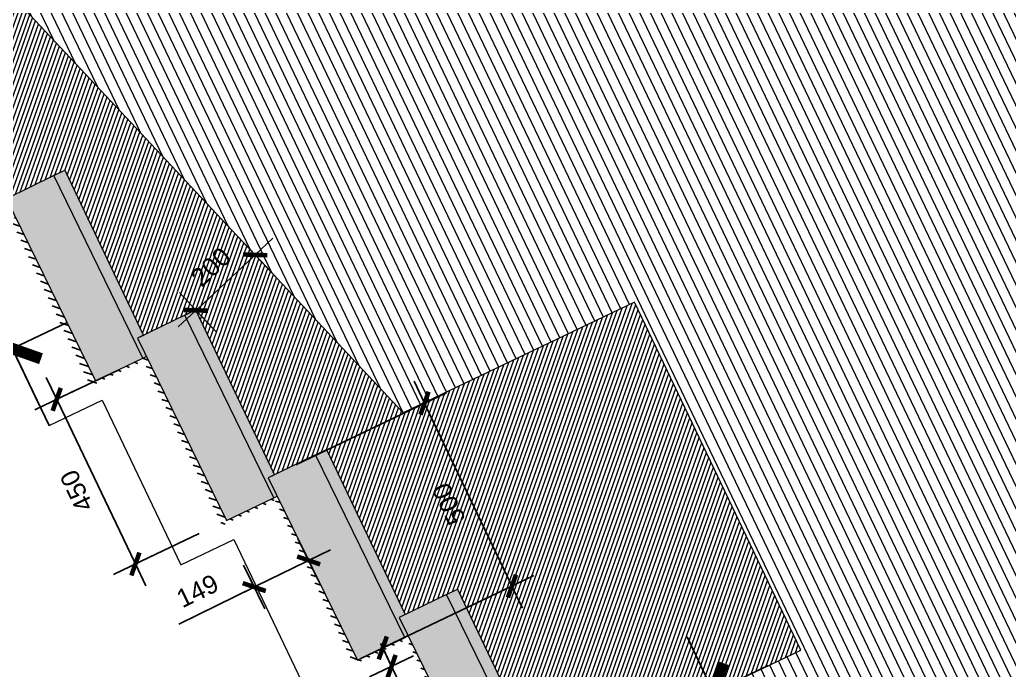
# Model space of a CAD drawing. Header units: metres. Extents: x 678805 to 1359287, y 2747329 to 5497370.
# Drawn here: x 679446.465 to 679448.906, y 2747415.313 to 2747416.917 of the extents above; entities that cross this region are included whole.
import ezdxf

# ---------------------------------------------------------------- set-up
doc = ezdxf.new("R2010")
doc.units = ezdxf.units.M
doc.linetypes.add('XREF_MON_WATERFEATURE$0$Dash_2_', pattern=[0.25, 0.125, -0.125])
for name, color, linetype, true_color in [('02-L-Waterfeatures 01', 7, 'Continuous', 0x4da6ff), ('XREF_MON_WATERFEATURE$0$01-TX-Dimensions_1-25', 7, 'Continuous', 0x3f5f7f), ('XREF_MON_WATERFEATURE$0$01-TX-Dimensions_1-50', 7, 'Continuous', 0x3f5f7f), ('XREF_MON_WATERFEATURE$0$EIT_3 TR sorra', 7, 'Continuous', 0xd8ceb0)]:
    doc.layers.add(name, color=color, linetype=linetype, true_color=true_color)
doc.layers.add('XREF_MON_WATERFEATURE$0$02-L-projecció', color=7, linetype='Continuous', lineweight=5, true_color=0x636363)
doc.layers.add('XREF_MON_WATERFEATURE$0$03-TR-Paviment_08_Natural Stone Bleachers', color=7, linetype='Continuous', lineweight=5, true_color=0xafad9d)
for name, color, linetype, lineweight in [('XREF_MON_WATERFEATURE$0$02-L-seccionat', 6, 'Continuous', 5), ('XREF_MON_WATERFEATURE$0$1-CM', 7, 'Continuous', 0), ('XREF_MON_WATERFEATURE$0$3-TR Formigó', 252, 'Continuous', 0), ('XREF_MON_WATERFEATURE$0$3-TR terra compactada', 45, 'Continuous', 0)]:
    doc.layers.add(name, color=color, linetype=linetype, lineweight=lineweight)
doc.layers.add('XREF_MON_WATERFEATURE$0$02-L-Water Level', color=140, linetype='Continuous')
doc.layers.add('XREF_MON_WATERFEATURE$0$COTAUX', color=7, linetype='Continuous')
doc.styles.add('XREF_MON_WATERFEATURE$0$Standard', font='arial.ttf')
doc.dimstyles.new('XREF_MON_WATERFEATURE$0$E20', dxfattribs={"dimscale": 0.03, "dimtxt": 1.5, "dimasz": 0.2, "dimexe": 0.1, "dimexo": 2.5, "dimgap": 1, "dimtad": 1, "dimdec": 0, "dimlfac": 1000, "dimzin": 0, "dimdsep": 46, "dimtxsty": 'XREF_MON_WATERFEATURE$0$Standard', "dimblk1": 'XREF_MON_WATERFEATURE$0$LINCOT200', "dimblk2": 'XREF_MON_WATERFEATURE$0$LINCOT200', "dimsah": 1, "dimcen": 0.1, "dimdle": 0.1, "dimclrt": 256, "dimadec": 0, "dimazin": 0, "dimtfac": 0.01538461538461539, "dimtdec": 0, "dimtofl": 0, "dimtmove": 0, "dimatfit": 3, "dimldrblk": 'XREF_MON_WATERFEATURE$0$LINCOT200', "dimfxl": 1, "dimtolj": 1, "dimtzin": 0, "dimarcsym": 0})
doc.dimstyles.new('XREF_MON_WATERFEATURE$0$E50', dxfattribs={"dimscale": 0.03, "dimtxt": 4, "dimasz": 0.5, "dimexe": 0.1, "dimexo": 15, "dimgap": 1, "dimtad": 1, "dimzin": 0, "dimdsep": 46, "dimtxsty": 'XREF_MON_WATERFEATURE$0$Standard', "dimblk1": 'XREF_MON_WATERFEATURE$0$LINCOT200', "dimblk2": 'XREF_MON_WATERFEATURE$0$LINCOT200', "dimsah": 1, "dimcen": 0.1, "dimdle": 0.1, "dimclrt": 256, "dimadec": 0, "dimazin": 0, "dimtfac": 0.01538461538461539, "dimtofl": 0, "dimtmove": 0, "dimatfit": 3, "dimldrblk": 'XREF_MON_WATERFEATURE$0$LINCOT200', "dimfxl": 1, "dimtolj": 1, "dimtzin": 0, "dimarcsym": 0})
pattern_1 = [(135, (0, 0), (-0.006735192090801865, -0.006735192090801865), [])]
pattern_2 = [(233.4975340776048, (1.050346443895251, 2.831545980414376), (0.0007298412641910299, -0.004884920084206499), [0.003492499999999995, -0.003492499999999995])]

# ---------------------------------------------------------------- blocks, each defined once
blk = doc.blocks.new('XREF_MON_WATERFEATURE$0$View P1')
at = {"layer": 'XREF_MON_WATERFEATURE$0$02-L-Water Level', "linetype": 'XREF_MON_WATERFEATURE$0$Dash_2_', "ltscale": 0.35}
h = blk.add_hatch(dxfattribs=at)
h.set_pattern_fill('ANSI31', color=256, scale=0.004999999999999989, angle=-1.440409604141197e-10)
h.set_pattern_definition([(44.99999999985593, (0.9858085524756461, 5.638291088080472), (-0.01122532015130821, 0.01122532015136465), [])])
h.paths.add_polyline_path([(2.150881158420816, 3.488566306101596), (2.670493259327486, 3.493036973903394), (2.670459888176993, 3.631572484652018), (3.120492669986561, 3.635913185690036), (3.120459652738646, 3.774399174059248), (3.570492428960279, 3.77873988045237), (3.570459411246702, 3.917225869054413), (4.020492189796641, 3.921566572653568), (4.020459172548726, 4.06005256125561), (4.470513934269547, 4.064400843111798), (4.470481134951115, 4.073317434405908), (4.014002970652655, 4.079399174226886), (4.014002969721332, 3.934399174673921), (3.56400297046639, 3.934399174208259), (3.564002973260358, 3.789399173956802), (3.114002969348803, 3.789399174189633), (3.114002968417481, 3.644399174636668), (2.664002970559523, 3.644399174403837), (2.664002971490845, 3.499399175083703), (2.145692187128589, 3.499399173221057), (2.145543496822938, 3.357036136238342), (1.874071086524054, 3.357319672739571), (1.874067709548399, 3.307319672693005), (2.150329015916213, 3.307302340547061)])
at = {"layer": 'XREF_MON_WATERFEATURE$0$03-TR-Paviment_08_Natural Stone Bleachers'}
h = blk.add_hatch(dxfattribs=at)
h.set_pattern_fill('DASH', color=256, scale=0.0011, angle=233.4975340776049, style=0, double=1)
h.set_pattern_definition(pattern_2)
h.paths.add_polyline_path([(3.570481393951923, 3.917233448242769), (3.57048161001876, 3.787664051866159), (4.071591480169445, 3.792005802737549), (4.070462623145431, 3.922000902006403)])
h = blk.add_hatch(dxfattribs=at)
h.set_pattern_fill('DASH', color=256, scale=0.0011, angle=233.4975340776049, style=0, double=1)
h.set_pattern_definition(pattern_2)
h.paths.add_polyline_path([(3.120481634046882, 3.774406753713265), (3.120481852907687, 3.644837356870994), (3.621591720264405, 3.649179107742384), (3.620462864637375, 3.779174206545576)])
h = blk.add_hatch(dxfattribs=at)
h.set_pattern_fill('DASH', color=256, scale=0.0011, angle=233.4975340776049, style=0, double=1)
h.set_pattern_definition(pattern_2)
h.paths.add_polyline_path([(2.670481869019568, 3.631580064306036), (2.67048208694905, 3.502010667230934), (3.171591955702752, 3.506352418335155), (3.170463100075722, 3.636347517371178)])
h = blk.add_hatch(dxfattribs=at)
h.set_pattern_fill('DASH', color=256, scale=0.0011, angle=233.4975340776049, style=0, double=1)
h.set_pattern_definition(pattern_2)
h.paths.add_polyline_path([(2.220482113771141, 3.488753368845209), (2.2204823307693, 3.359183972002938), (2.721592199523002, 3.363525723107159), (2.720463344361633, 3.493520821677521)])
at = {"layer": 'XREF_MON_WATERFEATURE$0$3-TR Formigó'}
h = blk.add_hatch(dxfattribs=at)
h.set_pattern_fill('ANSI31', color=256, scale=0.003, angle=90, style=0)
h.set_pattern_definition(pattern_1)
h.paths.add_polyline_path([(10.37042930629104, 5.936314188642427), (10.37138042366132, 5.761579691665247), (2.721591828856617, 3.33352572331205), (2.220879021566361, 3.333998373476788), (2.220548637211323, 2.633998685050756), (3.171591598540545, 2.633998685283586), (3.171591598540545, 3.266520275967196), (10.46590279601514, 5.583192354300991), (10.72050921013579, 5.583192354300991), (10.7205092087388, 4.736846190411597), (10.06946854665875, 4.736846192041412), (10.06946854479611, 4.386846191016957), (16.19224042538553, 4.386846191016957), (16.19224042491987, 4.736846191575751), (11.06946854433045, 4.736846190644428), (11.06988786999136, 5.935594150098041), (11.06970717618242, 5.935575471026823)])
h = blk.add_hatch(dxfattribs=at)
h.set_pattern_fill('ANSI31', color=256, scale=0.003, angle=90, style=0)
h.set_pattern_definition(pattern_1)
h.paths.add_polyline_path([(4.521590869408101, 3.904832571046427), (4.070607680361718, 3.905295856064186), (4.071591470390558, 3.792005875846371), (4.071591099724174, 3.762005875585601)])
h = blk.add_hatch(dxfattribs=at)
h.set_pattern_fill('ANSI31', color=256, scale=0.003, angle=90, style=0)
h.set_pattern_definition(pattern_1)
h.paths.add_polyline_path([(4.071591108106077, 3.762005800148472), (3.620607918128371, 3.762469084234908), (3.621591710485518, 3.649179104017094), (3.621591338422149, 3.619179104687646)])
h = blk.add_hatch(dxfattribs=at)
h.set_pattern_fill('ANSI31', color=256, scale=0.003, angle=90, style=0)
h.set_pattern_definition(pattern_1)
h.paths.add_polyline_path([(3.621591349132359, 3.619179107947275), (3.170608159620315, 3.619642392499372), (3.1715919515118, 3.506352412281558), (3.171591580379754, 3.476352412486449)])
h = blk.add_hatch(dxfattribs=at)
h.set_pattern_fill('ANSI31', color=256, scale=0.003, angle=90, style=0)
h.set_pattern_definition(pattern_1)
h.paths.add_polyline_path([(3.171591598540545, 3.476352418772876), (2.720608408562839, 3.476815703092143), (2.721592199523002, 3.363525723107159), (2.721591828856617, 3.33352572331205)])
at = {"layer": 'XREF_MON_WATERFEATURE$0$3-TR terra compactada'}
h = blk.add_hatch(dxfattribs=at)
h.set_pattern_fill('LINE', color=256, scale=0.007499999999999999, angle=-115.5575462493456, style=0)
h.set_pattern_definition([(3.66378788500146e-05, (-26.97329562623054, -17.13623808929697), (-1.522694161038007e-08, 0.02381249999999513), [])])
h.paths.add_polyline_path([(34.41064929263666, 6.984919309616089e-10), (34.41064929263666, 7.090219076024368), (29.92329468252137, 7.011460061883554), (29.92329468298703, 6.260207292158157), (27.12664042413235, 6.260207292158157), (27.12664042413235, 5.60941800288856), (21.65944042569026, 5.609418003121391), (21.65944042569026, 4.958628713386133), (16.19224042538553, 4.958628713851795), (16.19224042538553, 4.386846190784127), (10.06946854665875, 4.386846198001876), (10.06946854665875, 4.736846192041412), (10.72050920827314, 4.736846190877259), (10.72050921013579, 5.583192354766652), (10.46590279601514, 5.583192354300991), (3.171591598540545, 3.266520275967196), (3.171591598540545, 2.633998685283586), (2.220548637211323, 2.633998685050756), (2.220548637211323, 3.232379126129672), (2.219900731928647, 3.162678002379835), (1.84559687320143, 3.162678002147004), (-1.396983861923218e-09, 3.198383478680626), (0, 0)])
at = {"layer": 'XREF_MON_WATERFEATURE$0$EIT_3 TR sorra'}
h = blk.add_hatch(dxfattribs=at)
h.set_pattern_fill('ANSI36', color=256, scale=0.00107500000000001, angle=-0.06992020008007944, style=0, double=1)
h.set_pattern_definition([(44.93007979991987, (2.382894102949649, 5.466624837135896), (0.00181818086998, 0.006634756685677423), [0.008532812500000058, -0.001706562500000013, 0, -0.001706562500000013])])
h.paths.add_polyline_path([(3.570479885675013, 3.778747209580615), (3.620462860446423, 3.779174256836995), (3.620607923716307, 3.76246913569048), (4.071647245902568, 3.762005793629214), (4.071591477841139, 3.792005851166323), (3.570481609553099, 3.787664099829271)])
h = blk.add_hatch(dxfattribs=at)
h.set_pattern_fill('ANSI36', color=256, scale=0.00107500000000001, angle=-0.06992020008007944, style=0, double=1)
h.set_pattern_definition([(44.93007979991987, (1.932894345372915, 5.323798082070425), (0.00181818086998, 0.006634756685677423), [0.008532812500000058, -0.001706562500000013, 0, -0.001706562500000013])])
h.paths.add_polyline_path([(3.120480130426586, 3.635920454980806), (3.170463101472706, 3.636347501771525), (3.170608167070895, 3.61964238085784), (3.621647490188479, 3.619179038563743), (3.621591719798744, 3.649179096100852), (3.120481852907687, 3.644837344763801)])
h = blk.add_hatch(dxfattribs=at)
h.set_pattern_fill('ANSI36', color=256, scale=0.00107500000000001, angle=-0.06992020008007944, style=0, double=1)
h.set_pattern_definition([(44.93007979991987, (1.482894580811262, 5.180971404304728), (0.00181818086998, 0.006634756685677423), [0.008532812500000058, -0.001706562500000013, 0, -0.001706562500000013])])
h.paths.add_polyline_path([(2.670480362605304, 3.493093776749447), (2.72046333597973, 3.493520824704319), (2.720608402974904, 3.476815703557804), (3.171647722367197, 3.476352360565215), (3.171591954771429, 3.506352418800816), (2.670482089277357, 3.502010667463765)])
h = blk.add_hatch(dxfattribs=at)
h.set_pattern_fill('ANSI36', color=256, scale=0.00107500000000001, angle=-0.06992020008007944, style=0, double=1)
h.set_pattern_definition([(44.93007979991987, (1.03289482370019, 5.038144709309563), (0.00181818086998, 0.006634756685677423), [0.008532812500000058, -0.001706562500000013, 0, -0.001706562500000013])])
h.paths.add_polyline_path([(2.220548637211323, 3.33399868523702), (2.721647967584431, 3.333525665802881), (2.721592199523002, 3.363525723107159), (2.2204823307693, 3.359183972002938)])
at = {"layer": 'XREF_MON_WATERFEATURE$0$02-L-projecció'}
blk.add_lwpolyline([(4.42013303656131, 4.213298669317737), (3.97013303777203, 4.213298668386415), (3.970133036375046, 4.068298668833449), (3.52013303572312, 4.068298668833449), (3.520133036654443, 3.923298668581992), (3.070133036468178, 3.923298668814823), (3.070133035071194, 3.778298668796197), (2.620133035816252, 3.778298669727519), (2.620133038144559, 3.633298669243231), (2.170133037026972, 3.633298668311909), (2.170133035629988, 3.488623494515195)], dxfattribs=at)
at = {"layer": 'XREF_MON_WATERFEATURE$0$02-L-seccionat'}
blk.add_lwpolyline([(2.220548637211323, 3.33399868523702), (2.220548637211323, 2.633998685050756), (3.171591598540545, 2.633998685283586), (3.171591598540545, 3.266520275967196), (10.46590279601514, 5.583192354300991), (10.72050921013579, 5.583192354766652), (10.72050920827314, 4.736846190877259), (10.06946854665875, 4.736846192041412), (10.06946854433045, 4.386846191016957), (16.19224042538553, 4.386846190784127)], dxfattribs=at)
for points in [[(3.570481393951923, 3.917233448242769), (3.57048161001876, 3.787664051866159), (4.071591480169445, 3.792005802737549), (4.070462623145431, 3.922000902006403)], [(3.120481634046882, 3.774406753713265), (3.120481852907687, 3.644837356870994), (3.621591720264405, 3.649179107742384), (3.620462864637375, 3.779174206545576)], [(2.670481869019568, 3.631580064306036), (2.67048208694905, 3.502010667230934), (3.171591955702752, 3.506352418335155), (3.170463100075722, 3.636347517371178)], [(2.220482113771141, 3.488753368845209), (2.2204823307693, 3.359183972002938), (2.721592199523002, 3.363525723107159), (2.720463344361633, 3.493520821677521)]]:
    blk.add_lwpolyline(points, close=True, dxfattribs=at)
at = {"layer": 'XREF_MON_WATERFEATURE$0$1-CM'}
for points in [[(3.57048161001876, 3.787664051866159), (3.570480641443282, 3.78264508373104), (3.570514410268515, 3.778747460572049)], [(4.0715914783068, 3.792005851166323), (4.071591107640415, 3.762005851138383), (3.620607923716307, 3.76246913569048), (3.620462860446423, 3.779174256836995)], [(3.120481852907687, 3.644837356870994), (3.120480881538242, 3.639818388735875), (3.12051465222612, 3.635920765576884)], [(3.621591721661389, 3.649179096100852), (3.621591349132359, 3.619179096305743), (3.170608167070895, 3.61964238085784), (3.170463101472706, 3.636347501771525)], [(3.621591720264405, 3.649179107742384), (3.621668972074986, 3.64026290201582)], [(2.67048208694905, 3.502010667230934), (2.670481116976589, 3.496991699794307), (2.670514888130128, 3.493094076635316)], [(3.171591954305768, 3.506352418335155), (3.171591583639383, 3.476352419005707), (2.720608402974904, 3.476815703557804), (2.72046333597973, 3.493520824704319)], [(3.171591955702752, 3.506352418335155), (3.171669207978994, 3.497436212608591)], [(2.721592199523002, 3.363525723107159), (2.721591828856617, 3.33352572331205), (2.220548637211323, 3.33399868523702)], [(2.721592199523002, 3.363525723107159), (2.721669452730566, 3.354609518079087)]]:
    blk.add_lwpolyline(points, dxfattribs=at)
at = {"layer": 'XREF_MON_WATERFEATURE$0$3-TR Formigó'}
blk.add_lwpolyline([(4.071591480169445, 3.792005802737549), (4.071668731514364, 3.783089597010985)], dxfattribs=at)
blk = doc.blocks.new('XREF_MON_WATERFEATURE$0$LINCOT200')
for p, q in [((0, -9.999961704014428), (0, 10.00003829598555)), ((3.694822225952521e-13, 3.829598557558711e-05), (10.00000000000051, 3.829598557558711e-05))]:
    blk.add_line(p, q)
at = {"const_width": 1.875}
blk.add_lwpolyline([(3.535533801624467, -3.535495714255788), (-3.535533950636761, 3.535572157214077)], dxfattribs=at)
at = {"layer": 'XREF_MON_WATERFEATURE$0$COTAUX'}
blk.add_line((0, 0), (-1.249999999999915, 0), dxfattribs=at)
blk = doc.blocks.new('*D683')
at = {"layer": 'DEFPOINTS', "color": 0, "transparency": 16777216}
for p in [(679448.1754856847, 2747415.259560771), (679447.8021013831, 2747415.081004745), (679447.9604012013, 2747414.749932542)]:
    blk.add_point(p, dxfattribs=at)
at = {"layer": 'XREF_MON_WATERFEATURE$0$01-TX-Dimensions_1-50', "color": 0, "lineweight": -2, "transparency": 16777216}
for p, q in [((679448.2080698552, 2747415.27514284), (679448.1781921411, 2747415.260855025)), ((679448.1819569545, 2747415.246028488), (679448.3273322589, 2747414.942029469)), ((679448.3663696734, 2747414.944070636), (679448.3365099853, 2747414.929791441)), ((679448.3338035288, 2747414.928497187), (679448.5562721884, 2747414.46328575))]:
    blk.add_line(p, q, dxfattribs=at)
at = {"layer": 'XREF_MON_WATERFEATURE$0$01-TX-Dimensions_1-50', "color": 0, "lineweight": -2, "transparency": 16777216, "xscale": 0.015, "yscale": 0.015, "zscale": 0.015}
for p, rotation in [((679448.1754856847, 2747415.259560771), 115.5575828872426), ((679448.3338035288, 2747414.928497187), 295.5575828872426)]:
    blk.add_blockref('XREF_MON_WATERFEATURE$0$LINCOT200', p, dxfattribs=dict(at, rotation=rotation))
at = {"layer": 'XREF_MON_WATERFEATURE$0$01-TX-Dimensions_1-50', "transparency": 16777216, "insert": (679448.3937167773, 2747414.591560488), "char_height": 0.12, "attachment_point": 5, "rotation": 115.55758288724267, "style": 'XREF_MON_WATERFEATURE$0$Standard'}
blk.add_mtext('\\A1;0.37', dxfattribs=at)
blk = doc.blocks.new('*D685')
at = {"layer": 'DEFPOINTS', "color": 0, "transparency": 16777216}
for p in [(679446.3429476267, 2747416.322002303), (679446.2121355626, 2747416.259446696), (679446.3154563725, 2747416.043389196)]:
    blk.add_point(p, dxfattribs=at)
at = {"layer": 'XREF_MON_WATERFEATURE$0$01-TX-Dimensions_1-50', "color": 0, "lineweight": -2, "transparency": 16777216}
for p, q in [((679446.4327361542, 2747416.099473533), (679446.3289886555, 2747416.049860464)), ((679446.5370857217, 2747415.916033829), (679446.4475626905, 2747416.103238346)), ((679446.3154563732, 2747416.043389195), (679445.9657770265, 2747415.876169111)), ((679446.4062736576, 2747415.853478222), (679446.3167506271, 2747416.040682738))]:
    blk.add_line(p, q, dxfattribs=at)
at = {"layer": 'XREF_MON_WATERFEATURE$0$01-TX-Dimensions_1-50', "color": 0, "lineweight": -2, "transparency": 16777216, "xscale": 0.015, "yscale": 0.015, "zscale": 0.015}
for p, rotation in [((679446.4462684365, 2747416.105944803), 25.55758288724264), ((679446.3154563732, 2747416.043389195), 205.5575828872427)]:
    blk.add_blockref('XREF_MON_WATERFEATURE$0$LINCOT200', p, dxfattribs=dict(at, rotation=rotation))
at = {"layer": 'XREF_MON_WATERFEATURE$0$01-TX-Dimensions_1-50', "transparency": 16777216, "insert": (679446.1732255431, 2747415.87420521), "char_height": 0.12, "attachment_point": 5, "rotation": 205.55758288724263, "style": 'XREF_MON_WATERFEATURE$0$Standard'}
blk.add_mtext('\\A1;0.15', dxfattribs=at)
blk = doc.blocks.new('*D747')
at = {"layer": 'DEFPOINTS', "color": 0, "transparency": 16777216}
for p in [(679446.7730678576, 2747416.084691128), (679446.974637749, 2747415.682277711), (679446.7498460776, 2747415.574780134)]:
    blk.add_point(p, dxfattribs=at)
at = {"layer": 'XREF_MON_WATERFEATURE$0$01-TX-Dimensions_1-25', "color": 0, "lineweight": -2, "transparency": 16777216}
for p, q in [((679446.7054064455, 2747416.052334779), (679446.5530019535, 2747415.97945346)), ((679446.5582969179, 2747415.975334802), (679446.7472575697, 2747415.580193047)), ((679446.9069763372, 2747415.649921361), (679446.7471396212, 2747415.573485881))]:
    blk.add_line(p, q, dxfattribs=at)
at = {"layer": 'XREF_MON_WATERFEATURE$0$01-TX-Dimensions_1-25', "color": 0, "lineweight": -2, "transparency": 16777216, "xscale": 0.006, "yscale": 0.006, "zscale": 0.006}
for p, rotation in [((679446.55570841, 2747415.980747715), 115.5575828870525), ((679446.7498460776, 2747415.574780134), 295.5575828870525)]:
    blk.add_blockref('XREF_MON_WATERFEATURE$0$LINCOT200', p, dxfattribs=dict(at, rotation=rotation))
at = {"layer": 'XREF_MON_WATERFEATURE$0$01-TX-Dimensions_1-25', "transparency": 16777216, "insert": (679446.6049850252, 2747415.754909219), "char_height": 0.045, "attachment_point": 5, "rotation": 115.55758288705248, "style": 'XREF_MON_WATERFEATURE$0$Standard'}
blk.add_mtext('\\A1;450', dxfattribs=at)
blk = doc.blocks.new('*D738')
at = {"layer": 'DEFPOINTS', "color": 0, "transparency": 16777216}
for p in [(679447.4631368594, 2747415.971285243), (679447.0776252832, 2747415.786929836), (679447.2976271488, 2747415.337927453)]:
    blk.add_point(p, dxfattribs=at)
at = {"layer": 'XREF_MON_WATERFEATURE$0$01-TX-Dimensions_1-25', "color": 0, "lineweight": -2, "transparency": 16777216}
for p, q in [((679447.145286695, 2747415.819286186), (679447.4658433158, 2747415.972579497)), ((679447.6762492483, 2747415.525639008), (679447.4657253673, 2747415.96587233)), ((679447.3652885606, 2747415.370283802), (679447.6815442127, 2747415.521520348))]:
    blk.add_line(p, q, dxfattribs=at)
at = {"layer": 'XREF_MON_WATERFEATURE$0$01-TX-Dimensions_1-25', "color": 0, "lineweight": -2, "transparency": 16777216, "xscale": 0.006, "yscale": 0.006, "zscale": 0.006}
for p, rotation in [((679447.4631368594, 2747415.971285243), 115.5575828870525), ((679447.6788377563, 2747415.520226094), 295.5575828870525)]:
    blk.add_blockref('XREF_MON_WATERFEATURE$0$LINCOT200', p, dxfattribs=dict(at, rotation=rotation))
at = {"layer": 'XREF_MON_WATERFEATURE$0$01-TX-Dimensions_1-25', "transparency": 16777216, "insert": (679447.523195089, 2747415.722900963), "char_height": 0.045, "attachment_point": 5, "rotation": 115.55758288705248, "style": 'XREF_MON_WATERFEATURE$0$Standard'}
blk.add_mtext('\\A1;500', dxfattribs=at)
blk = doc.blocks.new('*D739')
at = {"layer": 'DEFPOINTS', "color": 0, "transparency": 16777216}
for p in [(679447.0443623605, 2747416.338147451), (679447.0452905666, 2747416.337157858), (679446.8984889624, 2747416.201322922)]:
    blk.add_point(p, dxfattribs=at)
at = {"layer": 'XREF_MON_WATERFEATURE$0$01-TX-Dimensions_1-25', "color": 0, "lineweight": -2, "transparency": 16777216}
for p, q in [((679446.9037933701, 2747416.204438066), (679447.0409143644, 2747416.333053123)), ((679447.0956715585, 2747416.283444928), (679447.0473429344, 2747416.334969758)), ((679446.9497981605, 2747416.146620398), (679446.9014695364, 2747416.198145229))]:
    blk.add_line(p, q, dxfattribs=at)
at = {"layer": 'XREF_MON_WATERFEATURE$0$01-TX-Dimensions_1-25', "color": 0, "lineweight": -2, "transparency": 16777216, "xscale": 0.006, "yscale": 0.006, "zscale": 0.006}
for p, rotation in [((679447.0452905663, 2747416.337157859), 43.16664716838993), ((679446.8994171682, 2747416.20033333), 223.1666471683899)]:
    blk.add_blockref('XREF_MON_WATERFEATURE$0$LINCOT200', p, dxfattribs=dict(at, rotation=rotation))
at = {"layer": 'XREF_MON_WATERFEATURE$0$01-TX-Dimensions_1-25', "transparency": 16777216, "insert": (679446.9361119334, 2747416.307384383), "char_height": 0.045, "attachment_point": 5, "rotation": 43.16664716838994, "style": 'XREF_MON_WATERFEATURE$0$Standard'}
blk.add_mtext('\\A1;200', dxfattribs=at)
blk = doc.blocks.new('*D743')
at = {"layer": 'DEFPOINTS', "color": 0, "transparency": 16777216}
for p in [(679447.1211453305, 2747415.698109661), (679446.9869656687, 2747415.632364407), (679447.1772292265, 2747415.58364789)]:
    blk.add_point(p, dxfattribs=at)
at = {"layer": 'XREF_MON_WATERFEATURE$0$01-TX-Dimensions_1-25', "color": 0, "lineweight": -2, "transparency": 16777216}
for p, q in [((679447.1541453499, 2747415.630759837), (679447.1785492281, 2747415.580953898)), ((679447.1718412413, 2747415.581007889), (679447.0484375515, 2747415.520542638)), ((679447.0199656881, 2747415.565014583), (679447.0443695664, 2747415.515208644)), ((679447.0430495656, 2747415.517902637), (679446.8566302123, 2747415.426561016))]:
    blk.add_line(p, q, dxfattribs=at)
at = {"layer": 'XREF_MON_WATERFEATURE$0$01-TX-Dimensions_1-25', "color": 0, "lineweight": -2, "transparency": 16777216, "xscale": 0.006, "yscale": 0.006, "zscale": 0.006}
for p, rotation in [((679447.1772292274, 2747415.583647891), 26.10389665602634), ((679447.0430495656, 2747415.517902637), 206.1038966560264)]:
    blk.add_blockref('XREF_MON_WATERFEATURE$0$LINCOT200', p, dxfattribs=dict(at, rotation=rotation))
at = {"layer": 'XREF_MON_WATERFEATURE$0$01-TX-Dimensions_1-25', "transparency": 16777216, "insert": (679446.9030412438, 2747415.508294694), "char_height": 0.045, "attachment_point": 5, "rotation": 26.10389665602635, "style": 'XREF_MON_WATERFEATURE$0$Standard'}
blk.add_mtext('\\A1;149', dxfattribs=at)
blk = doc.blocks.new('*D744')
at = {"layer": 'DEFPOINTS', "color": 0, "transparency": 16777216}
for p in [(679447.303509419, 2747415.34073962), (679447.3818036146, 2747415.322371773), (679447.3177980972, 2747415.291763709)]:
    blk.add_point(p, dxfattribs=at)
at = {"layer": 'XREF_MON_WATERFEATURE$0$01-TX-Dimensions_1-25', "color": 0, "lineweight": -2, "transparency": 16777216}
for p, q in [((679447.3574940235, 2747415.373206348), (679447.3549055156, 2747415.378619262)), ((679447.371170831, 2747415.373095969), (679447.3627889879, 2747415.36908769)), ((679447.3843921225, 2747415.31695886), (679447.4406091823, 2747415.199401542)), ((679447.3854595092, 2747415.324120058), (679447.384510071, 2747415.323666027))]:
    blk.add_line(p, q, dxfattribs=at)
at = {"layer": 'XREF_MON_WATERFEATURE$0$01-TX-Dimensions_1-25', "color": 0, "lineweight": -2, "transparency": 16777216, "xscale": 0.006, "yscale": 0.006, "zscale": 0.006}
for p, rotation in [((679447.3600825315, 2747415.367793435), 295.5575828870525), ((679447.3818036146, 2747415.322371773), 115.5575828870525)]:
    blk.add_blockref('XREF_MON_WATERFEATURE$0$LINCOT200', p, dxfattribs=dict(at, rotation=rotation))
at = {"layer": 'XREF_MON_WATERFEATURE$0$01-TX-Dimensions_1-25', "transparency": 16777216, "insert": (679447.3660026877, 2747415.232619039), "char_height": 0.045, "attachment_point": 5, "rotation": 115.55758288705248, "style": 'XREF_MON_WATERFEATURE$0$Standard'}
blk.add_mtext('\\A1;50', dxfattribs=at)
blk = doc.blocks.new('XREF_MON_WATERFEATURE')
at = {"rotation": 115.5575828872244}
blk.add_blockref('XREF_MON_WATERFEATURE$0$View P1', (679451.7259588618, 2747414.495475429), dxfattribs=at)
at = {"layer": 'XREF_MON_WATERFEATURE$0$01-TX-Dimensions_1-25'}
dim = blk.add_aligned_dim(p1=(679446.8984889629, 2747416.201322923), p2=(679447.0443623605, 2747416.338147452), distance=-0.0013567840573142117, dimstyle='XREF_MON_WATERFEATURE$0$E20', dxfattribs=at)
dim.commit()
dim.dimension.update_dxf_attribs({"geometry": '*D739', "text_midpoint": (679446.9361119337, 2747416.307384382)})
for base, p1, p2, picture, middle in [((679446.7498460776, 2747415.574780134), (679446.7730678578, 2747416.084691129), (679446.9746377491, 2747415.682277712), '*D747', (679446.6049850255, 2747415.754909218)), ((679447.4631368594, 2747415.971285243), (679447.2976271489, 2747415.337927454), (679447.0776252834, 2747415.786929837), '*D738', (679447.5231950892, 2747415.722900962)), ((679447.3818036146, 2747415.322371773), (679447.3035094193, 2747415.340739621), (679447.3177980974, 2747415.29176371), '*D744', (679447.366002688, 2747415.232619038))]:
    dim = blk.add_linear_dim(base=base, p1=p1, p2=p2, angle=115.5575828870524, dimstyle='XREF_MON_WATERFEATURE$0$E20', dxfattribs=at)
    dim.commit()
    dim.dimension.update_dxf_attribs({"geometry": picture, "text_midpoint": middle})
dim = blk.add_linear_dim(base=(679447.1772292265, 2747415.58364789), p1=(679446.986965669, 2747415.632364408), p2=(679447.1211453307, 2747415.698109662), angle=26.103896682002706, dimstyle='XREF_MON_WATERFEATURE$0$E20', dxfattribs=at)
dim.commit()
dim.dimension.update_dxf_attribs({"geometry": '*D743', "text_midpoint": (679446.9263506022, 2747415.460722563), "dimtype": 129})
at = {"layer": 'XREF_MON_WATERFEATURE$0$01-TX-Dimensions_1-50'}
dim = blk.add_linear_dim(base=(679446.3154563725, 2747416.043389196), p1=(679446.3429476258, 2747416.322002301), p2=(679446.2121355623, 2747416.259446695), angle=205.5575828872426, dimstyle='XREF_MON_WATERFEATURE$0$E50', dxfattribs=at)
dim.commit()
dim.dimension.update_dxf_attribs({"geometry": '*D685', "text_midpoint": (679446.1732255429, 2747415.874205211)})
dim = blk.add_linear_dim(base=(679448.1754856847, 2747415.259560771), p1=(679447.9604012013, 2747414.749932541), p2=(679447.8021013831, 2747415.081004745), angle=115.5575828872428, dimstyle='XREF_MON_WATERFEATURE$0$E50', dxfattribs=at)
dim.commit()
dim.dimension.update_dxf_attribs({"geometry": '*D683', "text_midpoint": (679448.4760920077, 2747414.630953128), "dimtype": 128})

msp = doc.modelspace()

# ---------------------------------------------------------------- block references
at = {"layer": '02-L-Waterfeatures 01', "color": 18, "true_color": 0x000000}
msp.add_blockref('XREF_MON_WATERFEATURE', (0, 0), dxfattribs=at)

doc.saveas('drawing.dxf')
